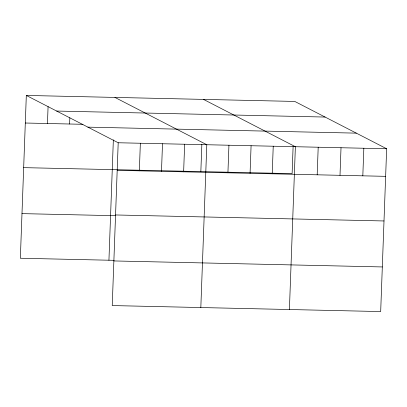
<?xml version="1.0" encoding="UTF-8"?>
<svg xmlns="http://www.w3.org/2000/svg" width="407" height="407" viewBox="0 0 407 407"><rect width="100%" height="100%" fill="white"/><g stroke="black" fill="none" stroke-linecap="round" stroke-linejoin="round"><path stroke-width="0.61" d="M26.318 95.436L118.203 142.755L112.235 305.565L380.682 311.564L386.65 148.758L294.765 101.435L26.318 95.436L20.35 258.242L114.001 260.332M47.456 123.509L48.077 106.583M69.602 124.003L69.831 117.735M108.939 260.221L113.35 139.871M139.342 170.833L140.354 143.254M161.487 171.327L162.5 143.747M183.633 171.825L184.646 144.241M200.844 171.601L201.847 144.327M200.824 307.544L206.792 144.739L114.906 97.415M227.925 172.812L228.938 145.233M250.076 173.306L251.083 145.726M272.222 173.804L273.234 146.225M293.116 146.372L292.119 173.641L23.672 167.638M289.408 309.524L295.38 146.718L203.495 99.394M317.185 174.807L318.198 147.227M340.003 175.32L341.015 147.736M362.82 175.829L363.833 148.25M56.644 111.05L325.086 117.053M25.31 123.016L82.891 124.303M87.881 127.142L356.329 133.14M118.203 142.755L386.65 148.758M117.196 170.34L385.638 176.338M115.557 214.962L384.005 220.965M21.988 213.619L115.634 215.71M113.874 260.938L382.315 266.941"/></g></svg>
